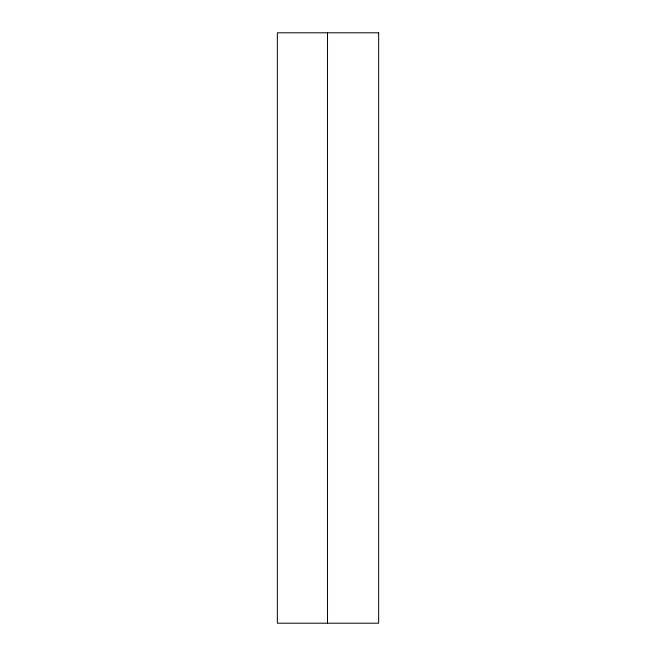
<?xml version="1.0" encoding="UTF-8"?>
<svg xmlns="http://www.w3.org/2000/svg" width="656" height="656" viewBox="0 0 656 656"><rect width="100%" height="100%" fill="white"/><g stroke="black" fill="none" stroke-linecap="round" stroke-linejoin="round"><path stroke-width="0.98" d="M327.516 32.8L327.516 623.2M378.651 32.8L277.349 32.8L277.349 623.2L378.651 623.2L378.651 32.8"/></g></svg>
